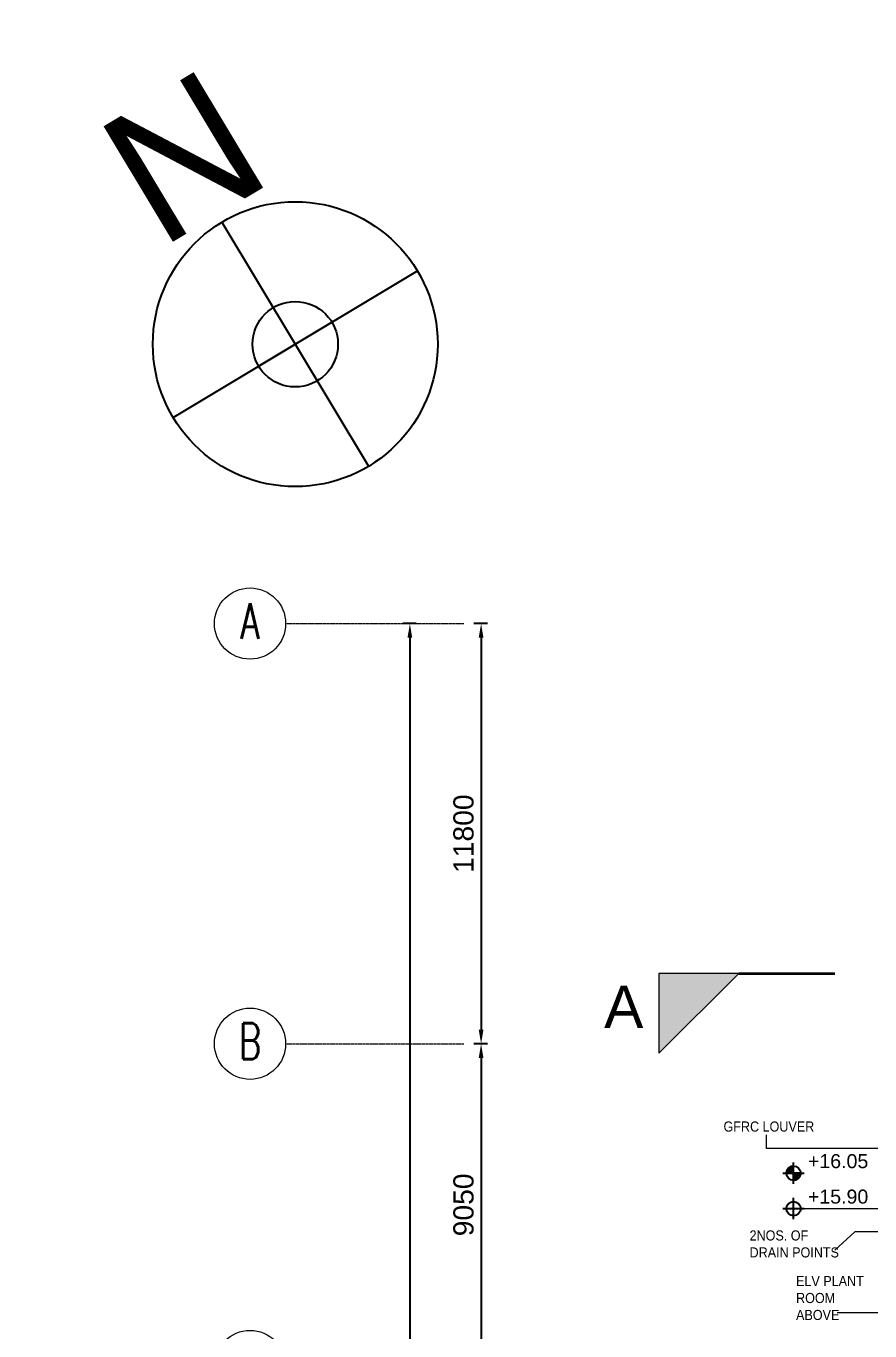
# Model space of a CAD drawing. Header units: millimetres. Extents: x 12827 to 109288, y -12264 to 68487.
# Drawn here: x 12827 to 36524, y 31842 to 68487 of the extents above; entities that cross this region are included whole.
import ezdxf

# ---------------------------------------------------------------- set-up
doc = ezdxf.new("R2010")
doc.units = ezdxf.units.MM
doc.linetypes.add('Grid Line__1_200_', pattern=[10.5, 6, -1.5, 1.5, -1.5])
for name, color, linetype, lineweight in [('A-ANNO-DIMS', 211, 'Continuous', 5), ('A-ANNO-NOTE', 131, 'Continuous', 25), ('A-DETL-GENF', 92, 'Continuous', 20), ('A-DETL-THIN', 151, 'Continuous', 9), ('A-DETL-WIDE', 214, 'Continuous', 35), ('G-ANNO-TEXT', 231, 'Continuous', 5), ('S-GRID', 1, 'Continuous', 5), ('S-GRID-IDEN', 1, 'Continuous', 25)]:
    doc.layers.add(name, color=color, linetype=linetype, lineweight=lineweight)
doc.styles.add('Arial', font='arial.ttf', dxfattribs={"height": 393.413174})
doc.styles.add('Arial_3', font='arial.ttf', dxfattribs={"height": 1180.239521})
doc.styles.add('RomanS', font='romans__.ttf', dxfattribs={"width": 0.7, "height": 1003.164557})
doc.styles.add('Swis721 BT_2', font='swiss.ttf', dxfattribs={"width": 0.89, "height": 283.821263})
doc.styles.add('Swis721 BT_3', font='swiss.ttf', dxfattribs={"height": 567.642527})
doc.styles.add('Swis721 BT_6', font='swiss.ttf', dxfattribs={"height": 18.921418})
doc.dimstyles.new('DLN_3mm_2', dxfattribs={"dimscale": 304.8, "dimtxt": 600, "dimasz": 1.312336, "dimexe": 0.656168, "dimexo": 0.0625, "dimgap": 0.656168, "dimtad": 1, "dimdec": 0, "dimzin": 0, "dimdsep": 46, "dimtxsty": 'Swis721 BT_3', "dimsah": 1, "dimcen": 0.09, "dimadec": 0, "dimazin": 0, "dimtfac": 1, "dimtdec": 4, "dimtix": 1, "dimtmove": 0, "dimatfit": 3, "dimfxl": 0.656168, "dimfxlon": 1, "dimtvp": 1, "dimtolj": 1, "dimtzin": 0, "dimarcsym": 2})

# ---------------------------------------------------------------- blocks, each defined once
blk = doc.blocks.new('Grid - Bubble - 10mm-1724413-Copy of 2_F')
at = {"layer": 'A-ANNO-NOTE', "lineweight": 5}
blk.add_circle((0, 0), 5, dxfattribs=at)
blk = doc.blocks.new('DIMBLOCK1-Copy of 2_F')
at = {"layer": 'A-ANNO-DIMS', "color": 0, "lineweight": -2, "transparency": 16777216}
for p, q in [((25785, 51707), (25405, 51707)), ((25605, 51307), (25605, 40307)), ((25785, 39907), (25405, 39907))]:
    blk.add_line(p, q, dxfattribs=at)
at = {"layer": 'A-ANNO-DIMS', "color": 0, "transparency": 16777216}
for points in [[(25538, 51307), (25671, 51307), (25605, 51707)], [(25538, 40307), (25671, 40307), (25605, 39907)]]:
    blk.add_solid(points, dxfattribs=at)
at = {"layer": 'Defpoints', "color": 0, "transparency": 16777216}
for p in [(25805, 51707), (25605, 39907), (25805, 39907)]:
    blk.add_point(p, dxfattribs=at)
at = {"layer": 'A-ANNO-DIMS', "color": 0, "transparency": 16777216, "insert": (25113, 45807), "char_height": 567.6, "width": 2628.57, "attachment_point": 5, "rotation": 90, "style": 'Swis721 BT_3'}
blk.add_mtext('\\A1;11800', dxfattribs=at)
blk = doc.blocks.new('DIMBLOCK2-Copy of 2_F')
at = {"layer": 'A-ANNO-DIMS', "color": 0, "lineweight": -2, "transparency": 16777216}
for p, q in [((25785, 39907), (25405, 39907)), ((25605, 39507), (25605, 31257)), ((25785, 30857), (25405, 30857))]:
    blk.add_line(p, q, dxfattribs=at)
at = {"layer": 'A-ANNO-DIMS', "color": 0, "transparency": 16777216}
for points in [[(25538, 39507), (25671, 39507), (25605, 39907)], [(25538, 31257), (25671, 31257), (25605, 30857)]]:
    blk.add_solid(points, dxfattribs=at)
at = {"layer": 'Defpoints', "color": 0, "transparency": 16777216}
for p in [(25805, 39907), (25605, 30857), (25805, 30857)]:
    blk.add_point(p, dxfattribs=at)
at = {"layer": 'A-ANNO-DIMS', "color": 0, "transparency": 16777216, "insert": (25113, 35382), "char_height": 567.6, "width": 2102.86, "attachment_point": 5, "rotation": 90, "style": 'Swis721 BT_3'}
blk.add_mtext('\\A1;9050', dxfattribs=at)
blk = doc.blocks.new('DLN_Slab Level Mark - SSL-2mm_Type 2-2670448-Copy of 2_F')
at = {"layer": 'A-ANNO-NOTE'}
for p, q in [((0, 1.5), (0, -1.5)), ((-1.5, 0), (1.5, 0))]:
    blk.add_line(p, q, dxfattribs=at)
blk.add_circle((0, 0), 1, dxfattribs=at)
blk = doc.blocks.new('DLN_Slab Level Mark - FFL-2mm_Type 2-2670450-Copy of 2_F')
at = {"layer": 'A-ANNO-NOTE', "lineweight": 5}
h = blk.add_hatch(color=256, dxfattribs=at)
edge = h.paths.add_edge_path(flags=0)
edge.add_arc((0, 0), 1, 180, 270, ccw=False)
edge.add_line((-1, 0), (0, 0))
edge.add_line((0, 0), (0, -1))
h = blk.add_hatch(color=256, dxfattribs=at)
edge = h.paths.add_edge_path(flags=0)
edge.add_arc((0, 0), 1, 0, 90, ccw=False)
edge.add_line((1, 0), (0, 0))
edge.add_line((0, 0), (0, 1))
at = {"layer": 'A-ANNO-NOTE'}
for p, q in [((0, 0), (-1, 0)), ((0, 1.5), (0, -1.5)), ((0, 1), (0, 0)), ((0, -1), (0, 0)), ((0, 0), (1, 0)), ((-1.5, 0), (1.5, 0))]:
    blk.add_line(p, q, dxfattribs=at)
blk.add_circle((0, 0), 1, dxfattribs=at)
for start, end in [(180, 270), (360, 90)]:
    blk.add_arc((0, 0), 1, start, end, dxfattribs=at)
blk = doc.blocks.new('DLN_North Arrow - Type 1_Sign _ Text - 12mm-2849308-Copy of 2_F')
at = {"layer": 'A-ANNO-NOTE'}
for p, q in [((0, 20), (0, -20)), ((-20, 0), (20, 0)), ((-6, 0), (6, 0)), ((0, 0), (0, -6))]:
    blk.add_line(p, q, dxfattribs=at)
at = {"layer": 'A-ANNO-NOTE', "lineweight": 18}
blk.add_line((0, 0), (0, 6), dxfattribs=at)
at = {"layer": 'A-ANNO-NOTE'}
for radius in [20, 6]:
    blk.add_circle((0, 0), radius, dxfattribs=at)
at = {"layer": 'A-ANNO-NOTE', "lineweight": 5, "insert": (0.06, 40.09), "char_height": 18.9214, "width": 22.8, "attachment_point": 2, "line_spacing_factor": 1.00667, "style": 'Swis721 BT_6'}
blk.add_mtext('\\fSwis721 BT|b0|i0|c134|p34|;N', dxfattribs=at)
blk = doc.blocks.new('DIMBLOCK129-Copy of 2_F')
at = {"layer": 'A-ANNO-DIMS', "color": 0, "lineweight": -2, "transparency": 16777216}
for p, q in [((23785, 51707), (23405, 51707)), ((23605, 51307), (23605, 9007)), ((23785, 8607), (23405, 8607))]:
    blk.add_line(p, q, dxfattribs=at)
at = {"layer": 'A-ANNO-DIMS', "color": 0, "transparency": 16777216}
for points in [[(23538, 51307), (23671, 51307), (23605, 51707)], [(23538, 9007), (23671, 9007), (23605, 8607)]]:
    blk.add_solid(points, dxfattribs=at)
at = {"layer": 'Defpoints', "color": 0, "transparency": 16777216}
for p in [(23805, 51707), (23605, 8607), (23805, 8607)]:
    blk.add_point(p, dxfattribs=at)
at = {"layer": 'A-ANNO-DIMS', "color": 0, "transparency": 16777216, "insert": (23113, 30157), "char_height": 567.6, "width": 2628.57, "attachment_point": 5, "rotation": 90, "style": 'Swis721 BT_3'}
blk.add_mtext('\\A1;43100', dxfattribs=at)

msp = doc.modelspace()

# ---------------------------------------------------------------- hatches: boundary and pattern name
at = {"layer": 'A-DETL-GENF'}
h = msp.add_hatch(color=7, dxfattribs=at)
h.paths.add_polyline_path([(63966.38843, -412.51454), (61723.03825, 1830.83565), (61723.03825, -412.51454)], flags=0)
h.paths.add_polyline_path([(107376.52498, 12764.60871), (107376.52498, 15007.95889), (105133.1748, 15007.95889)], flags=0)
h.paths.add_polyline_path([(30598.67099, 12764.60871), (32842.02118, 15007.95889), (30598.67099, 15007.95889)], flags=0)
h.paths.add_polyline_path([(107376.52498, 39639.13527), (107376.52498, 41882.48546), (105133.1748, 41882.48546)], flags=0)
h.paths.add_polyline_path([(30598.67099, 39639.13527), (32842.02118, 41882.48546), (30598.67099, 41882.48546)], flags=0)
h.paths.add_polyline_path([(61723.03825, 62831.04325), (63966.38843, 65074.39344), (61723.03825, 65074.39344)], flags=0)

# ---------------------------------------------------------------- linework, layer by layer
at = {"layer": 'A-DETL-THIN'}
for p, q in [((30598.67099, 39639.13527), (32842.02118, 41882.48546)), ((32842.02118, 41882.48546), (30598.67099, 41882.48546)), ((30598.67099, 41882.48546), (30598.67099, 39639.13527)), ((34451.96071, 35276.73881), (38531.96071, 35276.73881))]:
    msp.add_line(p, q, dxfattribs=at)
at = {"layer": 'A-DETL-WIDE'}
msp.add_line((32842.02118, 41882.48546), (35542.02118, 41882.48546), dxfattribs=at)
at = {"layer": 'G-ANNO-TEXT', "color": 130}
for p, q in [((33621.43309, 36966.68602), (33621.43309, 37345.02681)), ((37715.37054, 36966.68602), (33621.43309, 36966.68602)), ((36103.84021, 34628.22592), (35538.61747, 34109.94084)), ((38623.79126, 34628.22592), (36103.84021, 34628.22592)), ((36247.16689, 32353.24365), (35608.16689, 32353.24365)), ((37957.9108, 32353.24365), (36247.16689, 32353.24365))]:
    msp.add_line(p, q, dxfattribs=at)
at = {"layer": 'S-GRID', "linetype": 'Grid Line__1_200_'}
for p, q in [((20116.3314, 51707.48546), (25116.3314, 51707.48546)), ((20116.3314, 39907.48546), (25116.3314, 39907.48546))]:
    msp.add_line(p, q, dxfattribs=at)

# ---------------------------------------------------------------- block references
at = {"layer": 'A-ANNO-NOTE', "lineweight": 5, "xscale": 200, "yscale": 200, "zscale": 200, "rotation": 30.99999999999979}
msp.add_blockref('DLN_North Arrow - Type 1_Sign _ Text - 12mm-2849308-Copy of 2_F', (20385.88143, 59553.27459), dxfattribs=at)
at = {"layer": 'A-ANNO-NOTE', "xscale": 200, "yscale": 200, "zscale": 200}
for name, p, rotation in [('DLN_Slab Level Mark - FFL-2mm_Type 2-2670450-Copy of 2_F', (34379.61107, 36272.26947), 90.00000000000007), ('DLN_Slab Level Mark - SSL-2mm_Type 2-2670448-Copy of 2_F', (34379.61107, 35276.73881), 90.00000000000001)]:
    msp.add_blockref(name, p, dxfattribs=dict(at, rotation=rotation))
at = {"layer": 'S-GRID-IDEN', "lineweight": 5, "xscale": 199.9999999999999, "yscale": 199.9999999999999, "zscale": 199.9999999999999, "rotation": 269.9999999999997}
for p in [(19116.3314, 51707.48546), (19116.3314, 39907.48546), (19116.3314, 30857.48546)]:
    msp.add_blockref('Grid - Bubble - 10mm-1724413-Copy of 2_F', p, dxfattribs=at)

# ---------------------------------------------------------------- texts
at = {"layer": 'A-ANNO-NOTE', "lineweight": 5, "char_height": 393.413174, "width": 2020.8, "attachment_point": 1, "line_spacing_factor": 0.938532, "style": 'Arial'}
for s, insert in [('+16.05', (34782.40606, 36806.32423)), ('+15.90', (34782.40606, 35810.79357))]:
    msp.add_mtext(s, dxfattribs=dict(at, insert=insert))
at = {"layer": 'G-ANNO-TEXT', "color": 7, "attachment_point": 1}
for s, insert, char_height, width, line_spacing_factor, style in [('\\fArial|b0|i0|c134|p34|;A', (29060.66251, 41534.20871), 1180.239521, 1310.4, 0.938532, 'Arial_3'), ('GFRC LOUVER', (32412.43309, 37724.08616), 283.8212635, 2901.6, 1.00667, 'Swis721 BT_2'), ('2NOS. OF\\PDRAIN POINTS', (33144.61747, 34665.19067), 283.8212635, 2872.8, 1.00667, 'Swis721 BT_2'), ('ELV PLANT\\PROOM\\PABOVE', (34450.16689, 33384.68396), 283.821263, 2156.4, 1.00667, 'Swis721 BT_2')]:
    msp.add_mtext(s, dxfattribs=dict(at, insert=insert, char_height=char_height, width=width, line_spacing_factor=line_spacing_factor, style=style))
at = {"layer": 'S-GRID-IDEN', "lineweight": 5, "char_height": 1003.164557, "attachment_point": 2, "line_spacing_factor": 0.964689, "style": 'RomanS'}
for s, insert, width in [('\\fRomanS|b0|i0|c134|p2|;\\W.7;A', (19115.48733, 52280.54511), 708), ('\\fRomanS|b0|i0|c134|p2|;\\W.7;B', (19115.48733, 40480.54511), 984)]:
    msp.add_mtext(s, dxfattribs=dict(at, insert=insert, width=width))

# ---------------------------------------------------------------- dimensions: what is measured, and where the dimension line sits
at = {"layer": 'A-ANNO-DIMS'}
for base, p1, p2, override, picture, middle in [((23604.53402, 8607.48546), (23804.53402, 51707.48546), (23804.53402, 8607.48546), {"dimpost": '<>', "dimfxl": 43100}, 'DIMBLOCK129-Copy of 2_F', (23112.81278, 30157.48546)), ((25604.53402, 39907.48546), (25804.53402, 51707.48546), (25804.53402, 39907.48546), {"dimpost": '<>', "dimfxl": 11800}, 'DIMBLOCK1-Copy of 2_F', (25112.81278, 45807.48546)), ((25604.53402, 30857.48546), (25804.53402, 39907.48546), (25804.53402, 30857.48546), {"dimpost": '<>', "dimfxl": 9050}, 'DIMBLOCK2-Copy of 2_F', (25112.81278, 35382.48546))]:
    dim = msp.add_linear_dim(base=base, p1=p1, p2=p2, angle=90, dimstyle='DLN_3mm_2', override=override, dxfattribs=at)
    dim.commit()
    dim.dimension.update_dxf_attribs({"geometry": picture, "text_midpoint": middle})

doc.saveas('drawing.dxf')
